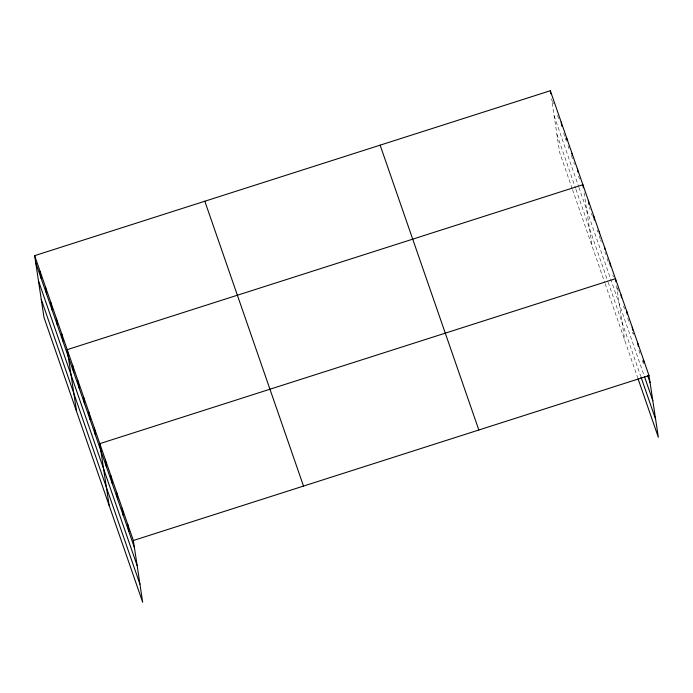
<?xml version="1.0" encoding="UTF-8"?>
<svg xmlns="http://www.w3.org/2000/svg" width="693" height="693" viewBox="0 0 693 693"><rect width="100%" height="100%" fill="white"/><g stroke="black" fill="none" stroke-linecap="round" stroke-linejoin="round"><path stroke-width="0.52" stroke-dasharray="3.46 2.6" d="M552.408 100.745L553.421 103.681M557.493 115.428L558.853 119.343M563.6 133.056L564.96 136.971M565.297 137.95L566.657 141.866M568.009 145.781L569.031 148.718M571.404 155.578L572.756 159.494M573.778 162.431L574.454 164.388M578.525 176.135L579.547 179.071M589.379 207.467L590.064 209.425M591.415 213.349L592.437 216.285M597.184 229.989L597.868 231.947M599.22 235.863L600.242 238.799M600.58 239.778L601.255 241.736M604.989 252.512L605.665 254.47M607.025 258.385L609.06 264.258M612.794 275.034L613.47 276.992M617.22 287.82L618.624 291.857M623.518 305.977L624.566 309M627.711 318.087L629.807 324.133M632.605 332.207L633.298 334.225L632.995 332.207M638.894 350.363L640.289 354.4M642.385 360.455L643.788 364.492M554.114 115.852L578.542 186.356M578.88 187.335L644.066 375.476M556.929 134.451L575.588 188.305M575.926 189.284L607.813 281.323M608.159 282.302L640.592 375.918M572.21 188.73L559.658 152.503L551.541 98.804M572.548 189.709L604.781 282.727M605.119 283.706L637.725 377.824M616.527 285.802L624.791 340.497M584.104 192.81L592.229 246.5"/><path stroke-width="1.04" d="M34.65 255.656L133.342 540.497L142.68 602.269L43.988 317.429L34.65 255.656L550.32 90.731L649.012 375.571L658.35 437.344L638.08 378.828M133.342 540.497L649.012 375.571M647.634 375.589L650.077 382.649M644.421 376.481L652.806 400.693M640.938 376.923L655.621 419.291M380.145 145.158L478.837 429.998M204.816 201.23L303.508 486.07M35.724 262.734L134.407 547.574M38.453 280.786L137.145 565.627M41.259 299.376L139.951 584.225M643.416 359.433L643.875 362.465M637.82 343.286L638.279 346.318M632.233 327.148L632.692 330.18M626.637 311.01L627.096 314.042M621.049 294.863L621.508 297.895M615.912 281.756L615.453 278.725L99.783 443.65L109.13 505.422M610.022 263.054L610.481 266.095M604.599 247.392L604.902 249.411M599.168 231.722L599.471 233.749M593.745 216.06L594.351 220.105M588.314 200.39L588.929 204.435M583.341 187.76L582.882 184.728L67.221 349.653L76.559 411.425M577.46 169.057L577.919 172.089M572.028 153.396L572.331 155.414M566.597 137.725L566.909 139.752M561.174 122.063L561.78 126.109M550.32 90.731L550.779 93.763M127.746 524.358L128.82 531.436M122.159 508.22L123.224 515.297M116.563 492.073L117.637 499.151M110.975 475.935L112.041 483.012M105.379 459.797L106.445 466.874M94.361 427.988L95.426 435.065M88.929 412.318L90.003 419.395M83.507 396.656L84.572 403.733M78.075 380.985L79.141 388.063M72.644 365.324L73.718 372.401M61.79 333.991L62.864 341.069M56.358 318.321L57.432 325.398M50.935 302.659L52.001 309.736M45.504 286.989L46.578 294.066M40.081 271.327L41.147 278.404"/></g></svg>
